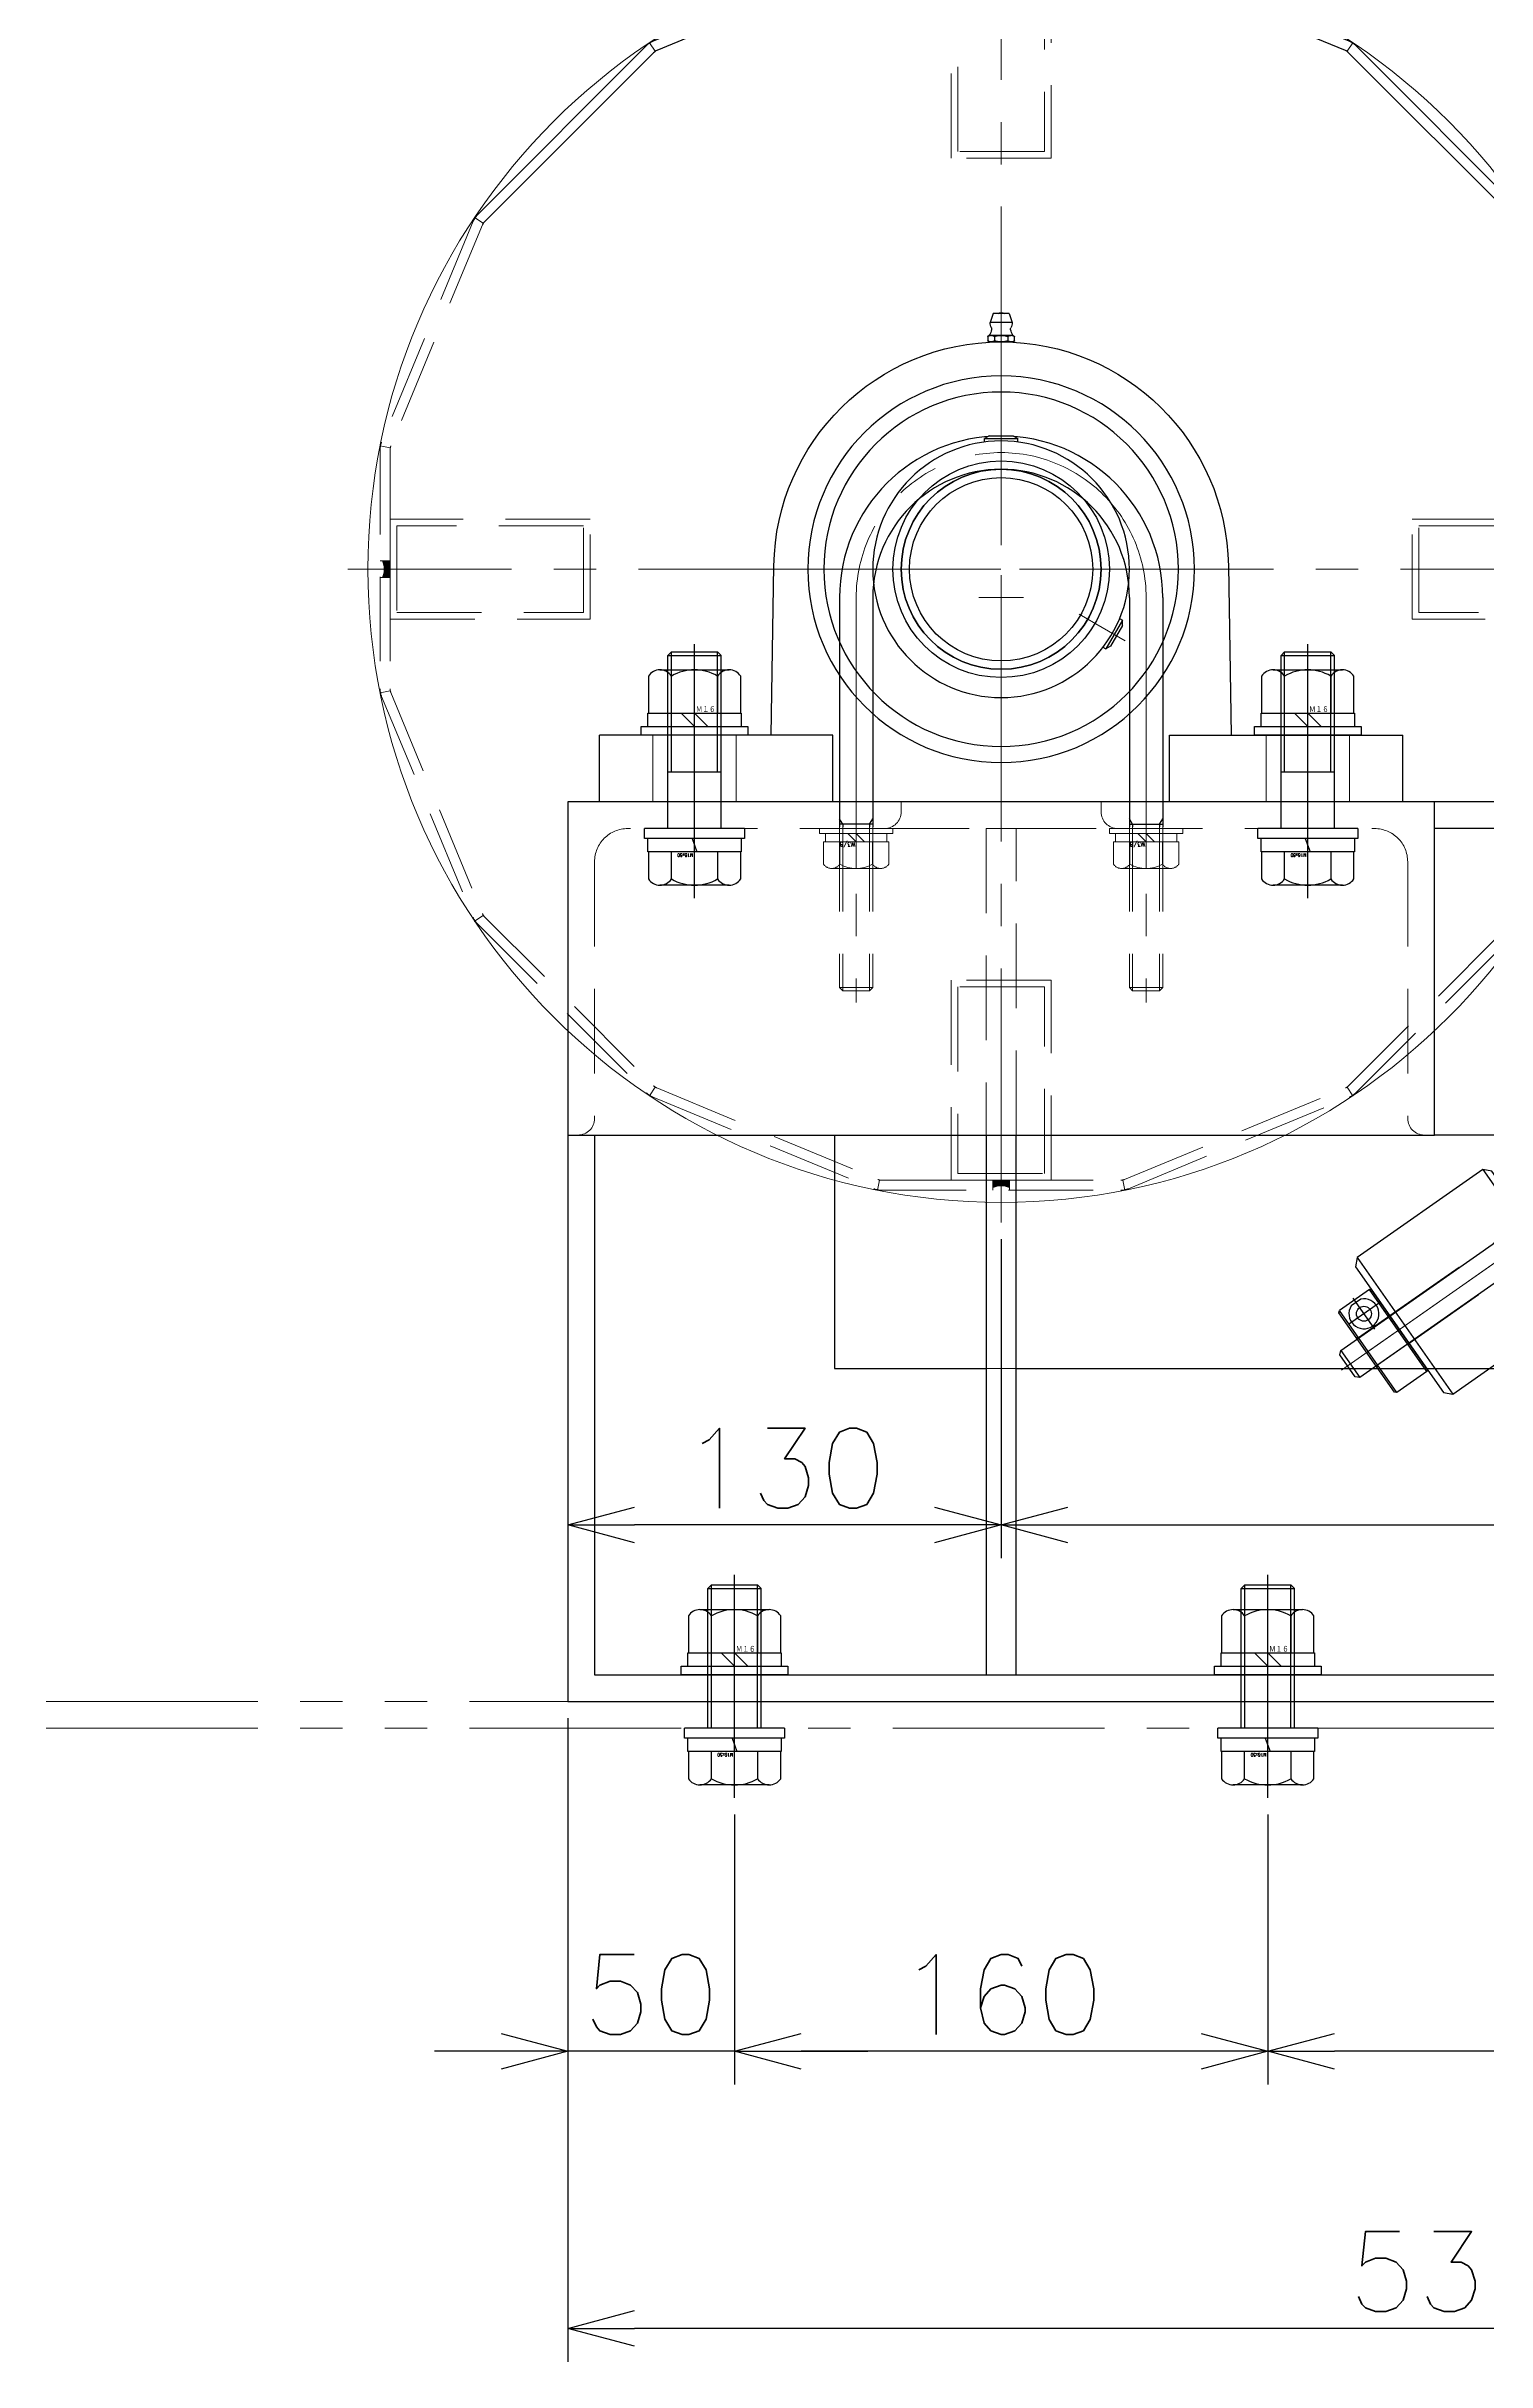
# Model space of a CAD drawing. Header units: millimetres. Extents: x -8731 to 85711, y -14522 to 31379.
# Drawn here: x -6357 to -5924, y 1045 to 1740 of the extents above; entities that cross this region are included whole.
import ezdxf

# ---------------------------------------------------------------- set-up
doc = ezdxf.new("R2010")
doc.units = ezdxf.units.MM
doc.header["$LTSCALE"] = 4
doc.header["$PDMODE"] = 99
doc.header["$PDSIZE"] = 1
for name, pattern in [('CENTER2', [28.575, 19.05, -3.175, 3.175, -3.175]), ('HIDDEN', [9.525, 6.35, -3.175]), ('PHANTOM2', [31.75, 15.875, -3.175, 3.175, -3.175, 3.175, -3.175])]:
    doc.linetypes.add(name, pattern=pattern)
for name, color, linetype, lineweight in [('04_HIDDEN', 2, 'HIDDEN', 13), ('05_CENTER', 4, 'CENTER2', 13), ('06_PHANTOM', 2, 'PHANTOM2', 13), ('08_DIM', 3, 'Continuous', 13)]:
    doc.layers.add(name, color=color, linetype=linetype, lineweight=lineweight)
doc.layers.add('10_DRAFT', color=8, linetype='Continuous', lineweight=0, plot=False)
doc.styles.add('KANJI0', font='txt.shx', dxfattribs={"width": 0.9, "height": 30, "bigfont": 'bigfont'})
doc.styles.add('KSS_TXT', font='txt.shx', dxfattribs={"bigfont": 'extfont2.shx'})
doc.dimstyles.new('KSS_DIM', dxfattribs={"dimscale": 3, "dimtxt": 3, "dimasz": 2.5, "dimexe": 1.25, "dimexo": 0.625, "dimtad": 1, "dimdsep": 46, "dimtxsty": 'KSS_TXT', "dimblk": 'OPEN30', "dimcen": 0, "dimazin": 2, "dimtfac": 0.75, "dimtmove": 0, "dimatfit": 3, "dimldrblk": 'OPEN30', "dimfxl": 1, "dimtolj": 1, "dimarcsym": 0})

# ---------------------------------------------------------------- blocks, each defined once
blk = doc.blocks.new('A$C5136444F_1_1_1')
at = {"color": 0, "linetype": 'CENTER2'}
blk.add_line((0, 20.91), (0, -56), dxfattribs=at)
at = {"color": 0}
for p, q in [((-13.85, 15.14), (-13.85, 7)), ((-10.39, 17), (10.39, 17)), ((-6.92, 7), (-6.92, 15.14)), ((6.92, 15.14), (6.92, 7)), ((13.85, 7), (13.85, 15.14)), ((-14, 3), (-14, 7)), ((-14, 7), (14, 7)), ((0.73, 3), (-0.73, 7)), ((14, 7), (14, 3)), ((-15, 0), (-15, 3)), ((-15, 3), (15, 3)), ((-15, 0), (15, 0)), ((-8, 0), (-8, -51.92)), ((8, 0), (8, -51.92)), ((15, 3), (15, 0)), ((8, -17), (-8, -17)), ((-6.92, -17), (-6.92, -53)), ((6.92, -17), (6.92, -53)), ((8, -51.92), (-8, -51.92)), ((-8, -51.92), (-6.92, -53)), ((6.92, -53), (-6.92, -53)), ((8, -51.92), (6.92, -53))]:
    blk.add_line(p, q, dxfattribs=at)
for centre, radius, start, end in [((-10.39, 12.84), 4.16, 33.626, 146.374), ((0, 3.15), 13.85, 60, 120), ((10.39, 12.84), 4.16, 33.626, 146.374)]:
    blk.add_arc(centre, radius, start, end, dxfattribs=at)
at = {"layer": '10_DRAFT', "style": 'KANJI0', "width": 0.82}
blk.add_text('M16x60', height=1, dxfattribs=at).set_placement((0.41, 7.48))
blk = doc.blocks.new('A$C478F6F38_1_1_1')
at = {"color": 0}
for points in [[(15, 0), (-15, 0), (-15, -60), (15, -60)], [(13, -2), (-13, -2), (-13, -58), (13, -58)]]:
    blk.add_lwpolyline(points, close=True, dxfattribs=at)
blk = doc.blocks.new('A$C34463D87_1_1_1')
h = blk.add_hatch(color=3)
h.dxf.hatch_style = 1
h.paths.add_polyline_path([(-2.5, 183.35), (-2.5, 185.56, 0.11176), (0, 185), (0, 183.35)])
h.paths.add_polyline_path([(0, 183.35), (0, 185, 0.111762), (2.5, 185.56), (2.5, 183.35)])
h = blk.add_hatch(color=3)
h.dxf.hatch_style = 1
h.paths.add_polyline_path([(-183.35, -2.5), (-185.56, -2.5, 0.11176), (-185, 0), (-183.35, 0)])
h.paths.add_polyline_path([(-183.35, 0), (-185, 0, 0.111762), (-185.56, 2.5), (-183.35, 2.5)])
h = blk.add_hatch(color=3)
h.dxf.hatch_style = 1
h.paths.add_polyline_path([(183.35, 2.5), (185.56, 2.5, 0.11176), (185, 0), (183.35, 0)])
h.paths.add_polyline_path([(183.35, 0), (185, 0, 0.111762), (185.56, -2.5), (183.35, -2.5)])
h = blk.add_hatch(color=3)
h.dxf.hatch_style = 1
h.paths.add_polyline_path([(2.5, -183.35), (2.5, -185.56, 0.11176), (0, -185), (0, -183.35)])
h.paths.add_polyline_path([(0, -183.35), (0, -185, 0.111762), (-2.5, -185.56), (-2.5, -183.35)])
at = {"color": 0}
for p, q in [((-38.17, 185.89), (-104.46, 158.44)), ((-37.02, 183.12), (-103.31, 155.66)), ((35.87, 186.35), (-35.87, 186.35)), ((35.87, 183.35), (-35.87, 183.35)), ((103.31, 155.66), (37.02, 183.12)), ((104.46, 158.44), (38.17, 185.89)), ((-106.4, 157.14), (-157.14, 106.4)), ((-104.28, 155.01), (-155.01, 104.28)), ((155.01, 104.28), (104.28, 155.01)), ((157.14, 106.4), (106.4, 157.14)), ((185.89, 38.17), (158.44, 104.46)), ((183.12, 37.02), (155.66, 103.31)), ((183.35, -35.87), (183.35, 35.87)), ((186.35, -35.87), (186.35, 35.87)), ((169.54, -69.8), (183.12, -37.02)), ((172.79, -69.8), (185.89, -38.17))]:
    blk.add_line(p, q, dxfattribs=at)
for radius in [32.5, 30, 27.5]:
    blk.add_circle((0, 0), radius, dxfattribs=at)
for centre, radius, start, end in [((-35.87, 180.35), 6, 90, 112.5), ((-35.87, 180.35), 3, 90, 112.5), ((35.87, 180.35), 6, 67.5, 90), ((35.87, 180.35), 3, 67.5, 90), ((-102.16, 152.89), 6, 112.5, 135), ((-102.16, 152.89), 3, 112.5, 135), ((102.16, 152.89), 3, 45, 67.5), ((102.16, 152.89), 6, 45, 67.5), ((-152.89, 102.16), 6, 135, 157.5), ((-152.89, 102.16), 3, 135, 157.5), ((152.89, 102.16), 3, 22.5, 45), ((152.89, 102.16), 6, 22.5, 45), ((180.35, 35.87), 3, 0, 22.5), ((180.35, 35.87), 6, 0, 22.5), ((180.35, -35.87), 3, 337.5, 0), ((180.35, -35.87), 6, 337.5, 0)]:
    blk.add_arc(centre, radius, start, end, dxfattribs=at)
at = {"color": 3}
for centre, start, end in [((0, 190.8), 244.49207, 295.50793), ((-190.8, 0), 334.49207, 25.50793), ((190.8, 0), 154.49207, 205.50793), ((0, -190.8), 64.49207, 115.50793)]:
    blk.add_arc(centre, 5.81, start, end, dxfattribs=at)
at = {"layer": '04_HIDDEN'}
for p, q in [((-2.5, 186.35), (-2.5, 183.35)), ((2.5, 186.35), (2.5, 183.35)), ((-158.44, 104.46), (-185.89, 38.17)), ((-155.66, 103.31), (-183.12, 37.02)), ((-186.35, 35.87), (-186.35, -35.87)), ((-183.35, 35.87), (-183.35, -35.87)), ((-186.35, 2.5), (-183.35, 2.5)), ((186.35, 2.5), (183.35, 2.5)), ((-186.35, -2.5), (-183.35, -2.5)), ((186.35, -2.5), (183.35, -2.5)), ((-185.89, -38.17), (-158.44, -104.46)), ((-183.12, -37.02), (-155.66, -103.31)), ((155.66, -103.31), (169.54, -69.8)), ((158.44, -104.46), (172.79, -69.8)), ((-157.14, -106.4), (-106.4, -157.14)), ((-155.01, -104.28), (-104.28, -155.01)), ((104.28, -155.01), (155.01, -104.28)), ((106.4, -157.14), (157.14, -106.4)), ((-104.46, -158.44), (-38.17, -185.89)), ((-103.31, -155.66), (-37.02, -183.12)), ((37.02, -183.12), (103.31, -155.66)), ((38.17, -185.89), (104.46, -158.44)), ((-35.87, -183.35), (35.87, -183.35)), ((-35.87, -186.35), (35.87, -186.35)), ((-2.5, -186.35), (-2.5, -183.35)), ((2.5, -186.35), (2.5, -183.35))]:
    blk.add_line(p, q, dxfattribs=at)
for centre, radius, start, end in [((-180.35, 35.87), 6, 157.5, 180), ((-180.35, 35.87), 3, 157.5, 180), ((-180.35, -35.87), 6, 180, 202.5), ((-180.35, -35.87), 3, 180, 202.5), ((-152.89, -102.16), 3, 202.5, 225), ((152.89, -102.16), 3, 315, 337.5), ((-152.89, -102.16), 6, 202.5, 225), ((152.89, -102.16), 6, 315, 337.5), ((-102.16, -152.89), 6, 225, 247.5), ((-102.16, -152.89), 3, 225, 247.5), ((102.16, -152.89), 3, 292.5, 315), ((102.16, -152.89), 6, 292.5, 315), ((-35.87, -180.35), 6, 247.5, 270), ((-35.87, -180.35), 3, 247.5, 270), ((35.87, -180.35), 3, 270, 292.5), ((35.87, -180.35), 6, 270, 292.5)]:
    blk.add_arc(centre, radius, start, end, dxfattribs=at)
at = {"layer": '05_CENTER'}
for p, q in [((0, -195.99), (0, 195.99)), ((195.99, 0), (-195.99, 0))]:
    blk.add_line(p, q, dxfattribs=at)
at = {"layer": '10_DRAFT'}
for p, q in [((-37.07, 186.35), (-38.17, 185.89)), ((-37.07, 186.35), (-36.47, 183.35)), ((-35.87, 186.35), (-37.07, 186.35)), ((-37.02, 183.12), (-36.47, 183.35)), ((-36.47, 183.35), (-35.87, 183.35)), ((37.07, 186.35), (35.87, 186.35)), ((35.87, 183.35), (36.47, 183.35)), ((37.07, 186.35), (36.47, 183.35)), ((36.47, 183.35), (37.02, 183.12)), ((38.17, 185.89), (37.07, 186.35)), ((-105.56, 157.98), (-106.4, 157.14)), ((-104.46, 158.44), (-105.56, 157.98)), ((-105.56, 157.98), (-103.86, 155.44)), ((-104.28, 155.01), (-103.86, 155.44)), ((-103.86, 155.44), (-103.31, 155.66)), ((103.31, 155.66), (103.86, 155.44)), ((105.56, 157.98), (103.86, 155.44)), ((103.86, 155.44), (104.28, 155.01)), ((105.56, 157.98), (104.46, 158.44)), ((106.4, 157.14), (105.56, 157.98)), ((-157.98, 105.56), (-158.44, 104.46)), ((-157.14, 106.4), (-157.98, 105.56)), ((-157.98, 105.56), (-155.44, 103.86)), ((-155.44, 103.86), (-155.01, 104.28)), ((155.01, 104.28), (155.44, 103.86)), ((157.98, 105.56), (155.44, 103.86)), ((157.98, 105.56), (157.14, 106.4)), ((158.44, 104.46), (157.98, 105.56)), ((-155.66, 103.31), (-155.44, 103.86)), ((155.44, 103.86), (155.66, 103.31)), ((-185.89, 38.17), (-186.35, 37.07)), ((-186.35, 37.07), (-183.35, 36.47)), ((-186.35, 37.07), (-186.35, 35.87)), ((-183.35, 36.47), (-183.12, 37.02)), ((-183.35, 35.87), (-183.35, 36.47)), ((183.12, 37.02), (183.35, 36.47)), ((186.35, 37.07), (183.35, 36.47)), ((183.35, 36.47), (183.35, 35.87)), ((186.35, 37.07), (185.89, 38.17)), ((186.35, 35.87), (186.35, 37.07)), ((-186.35, -35.87), (-186.35, -37.07)), ((-186.35, -37.07), (-183.35, -36.47)), ((-186.35, -37.07), (-185.89, -38.17)), ((-183.35, -36.47), (-183.35, -35.87)), ((-183.12, -37.02), (-183.35, -36.47)), ((183.35, -36.47), (183.12, -37.02)), ((183.35, -35.87), (183.35, -36.47)), ((186.35, -37.07), (183.35, -36.47)), ((185.89, -38.17), (186.35, -37.07)), ((186.35, -37.07), (186.35, -35.87)), ((-157.98, -105.56), (-155.44, -103.86)), ((-155.44, -103.86), (-155.66, -103.31)), ((-155.01, -104.28), (-155.44, -103.86)), ((155.44, -103.86), (155.01, -104.28)), ((155.66, -103.31), (155.44, -103.86)), ((157.98, -105.56), (155.44, -103.86)), ((-158.44, -104.46), (-157.98, -105.56)), ((-157.98, -105.56), (-157.14, -106.4)), ((157.14, -106.4), (157.98, -105.56)), ((157.98, -105.56), (158.44, -104.46)), ((-106.4, -157.14), (-105.56, -157.98)), ((-105.56, -157.98), (-103.86, -155.44)), ((-105.56, -157.98), (-104.46, -158.44)), ((-103.86, -155.44), (-104.28, -155.01)), ((-103.31, -155.66), (-103.86, -155.44)), ((103.86, -155.44), (103.31, -155.66)), ((104.28, -155.01), (103.86, -155.44)), ((105.56, -157.98), (103.86, -155.44)), ((104.46, -158.44), (105.56, -157.98)), ((105.56, -157.98), (106.4, -157.14)), ((-38.17, -185.89), (-37.07, -186.35)), ((-37.07, -186.35), (-36.47, -183.35)), ((-37.07, -186.35), (-35.87, -186.35)), ((-36.47, -183.35), (-37.02, -183.12)), ((-35.87, -183.35), (-36.47, -183.35)), ((36.47, -183.35), (35.87, -183.35)), ((35.87, -186.35), (37.07, -186.35)), ((37.02, -183.12), (36.47, -183.35)), ((37.07, -186.35), (36.47, -183.35)), ((37.07, -186.35), (38.17, -185.89))]:
    blk.add_line(p, q, dxfattribs=at)
blk.add_circle((0, 0), 190, dxfattribs=at)
at = {"layer": '04_HIDDEN', "xscale": -1}
blk.add_blockref('A$C478F6F38_1_1_1', (0, 183.35), dxfattribs=at)
at = {"layer": '04_HIDDEN'}
for p, rotation in [((-183.35, 0), 90), ((0, -183.35), 180)]:
    blk.add_blockref('A$C478F6F38_1_1_1', p, dxfattribs=dict(at, rotation=rotation))
at = {"layer": '04_HIDDEN', "xscale": -1, "rotation": 270}
blk.add_blockref('A$C478F6F38_1_1_1', (183.35, 0), dxfattribs=at)
blk = doc.blocks.new('_Open30')
at = {"color": 0, "linetype": 'ByBlock', "lineweight": -2}
for p, q in [((-1, 0.268), (0, 0)), ((0, 0), (-1, -0.268)), ((0, 0), (-1, 0))]:
    blk.add_line(p, q, dxfattribs=at)
blk = doc.blocks.new('*D1603')
at = {"layer": '08_DIM', "color": 0, "lineweight": -2, "transparency": 16777216}
for p, q in [((-6150.01, 1209.29), (-6150.01, 1128.27)), ((-5990.01, 1209.29), (-5990.01, 1128.27)), ((-6010.01, 1138.27), (-6130.01, 1138.27))]:
    blk.add_line(p, q, dxfattribs=at)
at = {"layer": 'Defpoints', "color": 0, "transparency": 16777216}
for p in [(-6150.01, 1214.29), (-5990.01, 1214.29), (-6150.01, 1138.27)]:
    blk.add_point(p, dxfattribs=at)
at = {"layer": '08_DIM', "color": 0, "lineweight": -2, "transparency": 16777216, "xscale": 20, "yscale": 20, "zscale": 20, "rotation": 180}
blk.add_blockref('_Open30', (-6150.01, 1138.27), dxfattribs=at)
at = {"layer": '08_DIM', "color": 0, "lineweight": -2, "transparency": 16777216, "xscale": 20, "yscale": 20, "zscale": 20}
blk.add_blockref('_Open30', (-5990.01, 1138.27), dxfattribs=at)
at = {"layer": '08_DIM', "color": 0, "transparency": 16777216, "insert": (-6070.01, 1155.27), "char_height": 24, "attachment_point": 5, "style": 'KSS_TXT'}
blk.add_mtext('\\A1;160', dxfattribs=at)
blk = doc.blocks.new('*D1604')
at = {"layer": '08_DIM', "color": 0, "lineweight": -2, "transparency": 16777216}
for p, q in [((-6200.01, 1238.2), (-6200.01, 1128.27)), ((-6150.01, 1209.29), (-6150.01, 1128.27)), ((-6220.01, 1138.27), (-6240.01, 1138.27)), ((-6150.01, 1138.27), (-6200.01, 1138.27)), ((-6130.01, 1138.27), (-6110.01, 1138.27))]:
    blk.add_line(p, q, dxfattribs=at)
at = {"layer": 'Defpoints', "color": 0, "transparency": 16777216}
for p in [(-6200.01, 1243.2), (-6150.01, 1214.29), (-6200.01, 1138.27)]:
    blk.add_point(p, dxfattribs=at)
at = {"layer": '08_DIM', "color": 0, "lineweight": -2, "transparency": 16777216, "xscale": 20, "yscale": 20, "zscale": 20}
blk.add_blockref('_Open30', (-6200.01, 1138.27), dxfattribs=at)
at = {"layer": '08_DIM', "color": 0, "lineweight": -2, "transparency": 16777216, "xscale": 20, "yscale": 20, "zscale": 20, "rotation": 180}
blk.add_blockref('_Open30', (-6150.01, 1138.27), dxfattribs=at)
at = {"layer": '08_DIM', "color": 0, "transparency": 16777216, "insert": (-6175.01, 1155.29), "char_height": 24, "attachment_point": 5, "style": 'KSS_TXT'}
blk.add_mtext('\\A1;50', dxfattribs=at)
blk = doc.blocks.new('*D1710')
at = {"layer": '08_DIM', "color": 0, "lineweight": -2, "transparency": 16777216}
for p, q in [((-6200.01, 1238.2), (-6200.01, 1045.11)), ((-5670.01, 1238.2), (-5670.01, 1045.11)), ((-5690.01, 1055.11), (-6180.01, 1055.11))]:
    blk.add_line(p, q, dxfattribs=at)
at = {"layer": 'Defpoints', "color": 0, "transparency": 16777216}
for p in [(-6200.01, 1243.2), (-5670.01, 1243.2), (-6200.01, 1055.11)]:
    blk.add_point(p, dxfattribs=at)
at = {"layer": '08_DIM', "color": 0, "lineweight": -2, "transparency": 16777216, "xscale": 20, "yscale": 20, "zscale": 20, "rotation": 180}
blk.add_blockref('_Open30', (-6200.01, 1055.11), dxfattribs=at)
at = {"layer": '08_DIM', "color": 0, "lineweight": -2, "transparency": 16777216, "xscale": 20, "yscale": 20, "zscale": 20}
blk.add_blockref('_Open30', (-5670.01, 1055.11), dxfattribs=at)
at = {"layer": '08_DIM', "color": 0, "transparency": 16777216, "insert": (-5935.01, 1072.13), "char_height": 24, "attachment_point": 5, "style": 'KSS_TXT'}
blk.add_mtext('\\A1;530', dxfattribs=at)
blk = doc.blocks.new('A$C46B767A8_1_1_1')
at = {"color": 0, "linetype": 'CENTER2'}
blk.add_line((0, 20.91), (0, -46), dxfattribs=at)
at = {"color": 0}
for p, q in [((-13.85, 15.14), (-13.85, 7)), ((-10.39, 17), (10.39, 17)), ((-6.92, 7), (-6.92, 15.14)), ((6.93, 15.14), (6.93, 7)), ((13.85, 7), (13.85, 15.14)), ((-14, 3), (-14, 7)), ((-14, 7), (14, 7)), ((0.73, 3), (-0.73, 7)), ((14, 7), (14, 3)), ((-15, 0), (-15, 3)), ((-15, 3), (15, 3)), ((-15, 0), (15, 0)), ((-8, 0), (-8, -41.92)), ((-6.92, 0), (-6.92, -43)), ((6.92, 0), (6.92, -43)), ((8, 0), (8, -41.92)), ((15, 3), (15, 0)), ((8, -41.92), (-8, -41.92)), ((-8, -41.92), (-6.92, -43)), ((6.92, -43), (-6.92, -43)), ((8, -41.92), (6.92, -43))]:
    blk.add_line(p, q, dxfattribs=at)
for centre, radius, start, end in [((-10.39, 12.84), 4.16, 33.626, 146.374), ((0, 3.15), 13.85, 60, 120), ((10.39, 12.84), 4.16, 33.626, 146.374)]:
    blk.add_arc(centre, radius, start, end, dxfattribs=at)
at = {"layer": '10_DRAFT', "style": 'KANJI0', "width": 0.82}
blk.add_text('M16x50', height=1, dxfattribs=at).set_placement((0.41, 7.48))
blk = doc.blocks.new('M16Nza_1_1_1')
at = {"color": 0}
for p, q in [((-13.85, 17.74), (-13.85, 6.6)), ((-10.39, 19.6), (10.39, 19.6)), ((-6.92, 6.6), (-6.92, 17.74)), ((6.93, 17.74), (6.93, 6.6)), ((13.85, 6.6), (13.85, 17.74)), ((-14, 2.6), (-14, 6.6)), ((-14, 6.6), (14, 6.6)), ((-4, 6.6), (0, 2.6)), ((0, 6.6), (4, 2.6)), ((14, 6.6), (14, 2.6))]:
    blk.add_line(p, q, dxfattribs=at)
at = {"color": 0, "linetype": 'CENTER2'}
blk.add_line((0, 0), (0, 19.6), dxfattribs=at)
at = {"color": 0}
blk.add_lwpolyline([(-16, 2.6), (16, 2.6), (16, 0), (-16, 0)], close=True, dxfattribs=at)
for centre, radius, start, end in [((-10.39, 15.44), 4.16, 33.626, 146.374), ((0, 5.75), 13.85, 60, 120), ((10.39, 15.44), 4.16, 33.626, 146.374)]:
    blk.add_arc(centre, radius, start, end, dxfattribs=at)
at = {"layer": '10_DRAFT', "style": 'KANJI0', "width": 0.82}
blk.add_text('Ｍ１６', height=1.714, dxfattribs=at).set_placement((0.41, 6.78))
blk = doc.blocks.new('*D1859')
at = {"layer": '08_DIM', "color": 0, "lineweight": -2, "transparency": 16777216}
for p, q in [((-6070.01, 1382.01), (-6070.01, 1286.21)), ((-5670.01, 1305.71), (-5670.01, 1286.21)), ((-6050.01, 1296.21), (-5690.01, 1296.21))]:
    blk.add_line(p, q, dxfattribs=at)
at = {"layer": 'Defpoints', "color": 0, "transparency": 16777216}
for p in [(-6070.01, 1387.01), (-5670.01, 1310.71), (-5670.01, 1296.21)]:
    blk.add_point(p, dxfattribs=at)
at = {"layer": '08_DIM', "color": 0, "lineweight": -2, "transparency": 16777216, "xscale": 20, "yscale": 20, "zscale": 20, "rotation": 180}
blk.add_blockref('_Open30', (-6070.01, 1296.21), dxfattribs=at)
at = {"layer": '08_DIM', "color": 0, "lineweight": -2, "transparency": 16777216, "xscale": 20, "yscale": 20, "zscale": 20}
blk.add_blockref('_Open30', (-5670.01, 1296.21), dxfattribs=at)
at = {"layer": '08_DIM', "color": 0, "transparency": 16777216, "insert": (-5870.01, 1313.21), "char_height": 24, "attachment_point": 5, "style": 'KSS_TXT'}
blk.add_mtext('\\A1;400', dxfattribs=at)
blk = doc.blocks.new('*D1860')
at = {"layer": '08_DIM', "color": 0, "lineweight": -2, "transparency": 16777216}
for p, q in [((-6070.01, 1382.01), (-6070.01, 1286.21)), ((-6200.01, 1303.74), (-6200.01, 1286.21)), ((-6090.01, 1296.21), (-6180.01, 1296.21))]:
    blk.add_line(p, q, dxfattribs=at)
at = {"layer": 'Defpoints', "color": 0, "transparency": 16777216}
for p in [(-6070.01, 1387.01), (-6200.01, 1308.74), (-6200.01, 1296.21)]:
    blk.add_point(p, dxfattribs=at)
at = {"layer": '08_DIM', "color": 0, "lineweight": -2, "transparency": 16777216, "xscale": 20, "yscale": 20, "zscale": 20, "rotation": 180}
blk.add_blockref('_Open30', (-6200.01, 1296.21), dxfattribs=at)
at = {"layer": '08_DIM', "color": 0, "lineweight": -2, "transparency": 16777216, "xscale": 20, "yscale": 20, "zscale": 20}
blk.add_blockref('_Open30', (-6070.01, 1296.21), dxfattribs=at)
at = {"layer": '08_DIM', "color": 0, "transparency": 16777216, "insert": (-6135.01, 1313.21), "char_height": 24, "attachment_point": 5, "style": 'KSS_TXT'}
blk.add_mtext('\\A1;130', dxfattribs=at)
blk = doc.blocks.new('A$C448B04A9_1_1_1')
at = {"color": 0}
for p, q in [((3, 100), (0, 100)), ((0, 0), (0, 100)), ((8, 18), (8, 95)), ((95, 8), (18, 8)), ((0, 0), (100, 0)), ((100, 3), (100, 0))]:
    blk.add_line(p, q, dxfattribs=at)
for centre, radius, start, end in [((3, 95), 5, 0, 90), ((18, 18), 10, 180, 270), ((95, 3), 5, 0, 90)]:
    blk.add_arc(centre, radius, start, end, dxfattribs=at)
blk = doc.blocks.new('A$C28822FB5_1_1_1')
at = {"color": 0}
for p, q in [((-82, 412), (180, 412)), ((-82, 158), (-82, 412)), ((30, 360), (30, 325)), ((70, 360), (70, 325)), ((10, 250), (10, 320)), ((10, 320), (25, 320)), ((30, 325), (25, 320)), ((75, 320), (70, 325)), ((75, 320), (180, 320)), ((360, 320), (360, 250)), ((432, 320), (432, 158)), ((305.5, 250), (10, 250)), ((360, 250), (314.5, 250)), ((432, 158), (-82, 158))]:
    blk.add_line(p, q, dxfattribs=at)
blk.add_lwpolyline([(-90, 420), (440, 420), (440, 150), (-90, 150)], close=True, dxfattribs=at)
blk.add_lwpolyline([(180, 420), (440, 420), (440, 320), (180, 320)], close=True)
blk.add_lwpolyline([(314.5, 320), (314.5, 158), (305.5, 158), (305.5, 320)])
for centre in [(-8.5, 360), (108.5, 360)]:
    blk.add_circle(centre, 8, dxfattribs=at)
blk.add_arc((50, 360), 20, 0, 180, dxfattribs=at)
at = {"layer": '04_HIDDEN'}
for p, q in [((345, 412), (275, 412)), ((305.5, 250), (314.5, 250))]:
    blk.add_line(p, q, dxfattribs=at)
for points in [[(305.5, 412), (314.5, 412), (314.5, 320)], [(305.5, 320), (305.5, 412)]]:
    blk.add_lwpolyline(points, dxfattribs=at)
at = {"layer": '05_CENTER'}
for p, q in [((218, 429.09), (218, 402.84)), ((266.5, 429.09), (266.5, 402.84)), ((353.5, 429.09), (353.5, 402.84)), ((402, 429.09), (402, 402.84)), ((50, 312.46), (50, 387.51)), ((-71.04, 370), (-100.65, 370)), ((-8.5, 348.12), (-8.5, 371.88)), ((108.5, 348.12), (108.5, 371.88)), ((-20.38, 360), (3.38, 360)), ((77.51, 360), (22.49, 360)), ((120.38, 360), (96.62, 360)), ((-40, 139.04), (-40, 168.65)), ((230, 139.04), (230, 168.65)), ((390, 139.04), (390, 168.65))]:
    blk.add_line(p, q, dxfattribs=at)
at = {"layer": '04_HIDDEN', "xscale": -1, "rotation": 180}
blk.add_blockref('A$C448B04A9_1_1_1', (180, 420), dxfattribs=at)
at = {"layer": '04_HIDDEN', "rotation": 180}
blk.add_blockref('A$C448B04A9_1_1_1', (440, 420), dxfattribs=at)
blk = doc.blocks.new('MUCP212a_1_1_1')
at = {"color": 0}
for p, q in [((-2.4, 146.5), (-3.3, 143.8)), ((-2.4, 146.5), (2.4, 146.5)), ((2.4, 146.5), (3.3, 143.8)), ((-3.5, 140), (-4.04, 139.69)), ((-4.04, 138.31), (-4.04, 139.69)), ((-3.03, 140), (-3.5, 140)), ((-3.3, 143.8), (3.3, 143.8)), ((0, 140), (-3.03, 140)), ((-2.02, 139.69), (-2.02, 138.31)), ((3.03, 140), (0, 140)), ((2.02, 139.69), (2.02, 138.31)), ((3.5, 140), (3.03, 140)), ((3.5, 140), (4.04, 139.69)), ((4.04, 139.69), (4.04, 138.31)), ((-3.5, 138), (-4.04, 138.31)), ((-3.5, 138), (-3.03, 138)), ((-3.18, 138), (-3.18, 137.93)), ((-3.03, 138), (0, 138)), ((0, 138), (3.03, 138)), ((3.03, 138), (3.5, 138)), ((3.17, 138), (3.17, 137.93)), ((3.5, 138), (4.04, 138.31)), ((-3.61, 109.8), (-5, 109)), ((5, 109), (-5, 109)), ((-5, 107.97), (-5, 109)), ((3.61, 109.8), (-3.61, 109.8)), ((3.61, 109.8), (5, 109)), ((5, 107.97), (5, 109)), ((-68.19, 70.86), (-68.98, 20)), ((68.98, 20), (68.19, 70.86)), ((-35.56, 55.04), (-36.45, 54.53)), ((-36.45, 54.53), (-31.45, 45.87)), ((-36.45, 52.93), (-36.45, 54.53)), ((-36.45, 52.93), (-32.83, 46.67)), ((-32.83, 46.67), (-31.45, 45.87)), ((-30.56, 46.38), (-31.45, 45.87)), ((-120.5, 0), (-120.5, 20)), ((-50.5, 20), (-120.5, 20)), ((-50.5, 0), (-50.5, 20)), ((50.5, 20), (120.5, 20)), ((50.5, 0), (50.5, 20)), ((120.5, 0), (120.5, 20)), ((-120.5, 0), (120.5, 0))]:
    blk.add_line(p, q, dxfattribs=at)
for radius in [58, 53.19, 38.5, 30]:
    blk.add_circle((0, 69.8), radius, dxfattribs=at)
for centre, radius, start, end in [((0, 145.21), 1.59, 54.19606, 125.80394), ((-8.74, 142.93), 6, 330.76098, 348.65336), ((0, 143.8), 3.3, 180, 207.48703), ((-3.64, 141.91), 0.8, 348.65336, 27.48703), ((3.64, 141.91), 0.8, 152.51297, 191.34664), ((8.74, 142.93), 6, 191.34664, 209.23902), ((0, 143.8), 3.3, 332.51297, 0), ((0, 69.8), 68.2, 0.89288, 179.10712)]:
    blk.add_arc(centre, radius, start, end, dxfattribs=at)
for points, weights in [([(-3.03, 140), (-3.5, 140), (-4.04, 139.69)], [1, 1.07194812406, 1.06657306684]), ([(-2.02, 139.69), (-2.56, 140), (-3.03, 140)], [1.06657306684, 1.07194812406, 1]), ([(0, 140), (-0.94, 140), (-2.02, 139.69)], [1, 1.07194812406, 1.06657306684]), ([(2.02, 139.69), (0.94, 140), (0, 140)], [1.06657306684, 1.07194812406, 1]), ([(3.03, 140), (2.56, 140), (2.02, 139.69)], [1, 1.07194812406, 1.06657306684]), ([(4.04, 139.69), (3.5, 140), (3.03, 140)], [1.06657306684, 1.07194812406, 1]), ([(-4.04, 138.31), (-3.5, 138), (-3.03, 138)], [1.06657306684, 1.07194812406, 1]), ([(-3.03, 138), (-2.56, 138), (-2.02, 138.31)], [1, 1.07194812406, 1.06657306684]), ([(-2.02, 138.31), (-0.94, 138), (0, 138)], [1.06657306684, 1.07194812406, 1]), ([(0, 138), (0.94, 138), (2.02, 138.31)], [1, 1.07194812406, 1.06657306684]), ([(2.02, 138.31), (2.56, 138), (3.03, 138)], [1.06657306684, 1.07194812406, 1]), ([(3.03, 138), (3.5, 138), (4.04, 138.31)], [1, 1.07194812406, 1.06657306684])]:
    blk.add_rational_spline(points, weights, degree=2, dxfattribs=at)
at = {"layer": '04_HIDDEN', "color": 0}
for p, q in [((-104.5, 0), (-104.5, 20)), ((-79.5, 0), (-79.5, 20)), ((79.5, 0), (79.5, 20)), ((104.5, 0), (104.5, 20))]:
    blk.add_line(p, q, dxfattribs=at)
at = {"layer": '05_CENTER', "color": 0}
for p, q in [((0, 154.6), (0, 0)), ((76.31, 69.8), (-76.31, 69.8)), ((-37.24, 48.3), (-23.38, 56.3)), ((-92, 27.06), (-92, -7.44)), ((92, 27.06), (92, -7.44))]:
    blk.add_line(p, q, dxfattribs=at)
blk = doc.blocks.new('*D2227')
at = {"layer": '08_DIM', "color": 0, "lineweight": -2, "transparency": 16777216}
for p, q in [((-5990.01, 1209.29), (-5990.01, 1128.27)), ((-5720.01, 1209.29), (-5720.01, 1128.27)), ((-5740.01, 1138.27), (-5970.01, 1138.27))]:
    blk.add_line(p, q, dxfattribs=at)
at = {"layer": 'Defpoints', "color": 0, "transparency": 16777216}
for p in [(-5990.01, 1214.29), (-5720.01, 1214.29), (-5990.01, 1138.27)]:
    blk.add_point(p, dxfattribs=at)
at = {"layer": '08_DIM', "color": 0, "lineweight": -2, "transparency": 16777216, "xscale": 20, "yscale": 20, "zscale": 20, "rotation": 180}
blk.add_blockref('_Open30', (-5990.01, 1138.27), dxfattribs=at)
at = {"layer": '08_DIM', "color": 0, "lineweight": -2, "transparency": 16777216, "xscale": 20, "yscale": 20, "zscale": 20}
blk.add_blockref('_Open30', (-5720.01, 1138.27), dxfattribs=at)
at = {"layer": '08_DIM', "color": 0, "transparency": 16777216, "insert": (-5855.01, 1155.27), "char_height": 24, "attachment_point": 5, "style": 'KSS_TXT'}
blk.add_mtext('\\A1;270', dxfattribs=at)
blk = doc.blocks.new('A$C44007C93_1_1_1')
at = {"color": 0}
for p, q in [((-48.5, 0), (-48.5, -68.8)), ((-38.5, 0), (-38.5, -68.8)), ((38.5, 0), (38.5, -68.8)), ((48.5, 0), (48.5, -68.8)), ((-47.55, -68), (-48.5, -66.36)), ((-38.5, -68), (-48.5, -68)), ((-47.55, -68), (-47.55, -68.8)), ((-39.45, -68), (-38.5, -66.36)), ((-39.45, -68), (-39.45, -68.8)), ((39.45, -68), (38.5, -66.36)), ((38.5, -68), (48.5, -68)), ((39.45, -68), (39.45, -68.8)), ((47.55, -68), (48.5, -66.36)), ((47.55, -68), (47.55, -68.8))]:
    blk.add_line(p, q, dxfattribs=at)
for radius in [48.5, 38.5]:
    blk.add_arc((0, 0), radius, 0, 180, dxfattribs=at)
at = {"layer": '04_HIDDEN'}
for p, q in [((-48.5, -68.8), (-48.5, -117.05)), ((-47.55, -68.8), (-47.55, -118)), ((-39.45, -68.8), (-39.45, -118)), ((-38.5, -68.8), (-38.5, -117.05)), ((38.5, -68.8), (38.5, -117.05)), ((39.45, -68.8), (39.45, -118)), ((47.55, -68.8), (47.55, -118)), ((48.5, -68.8), (48.5, -117.05)), ((-38.5, -117.05), (-48.5, -117.05)), ((-48.5, -117.05), (-47.55, -118)), ((-39.45, -118), (-47.55, -118)), ((-38.5, -117.05), (-39.45, -118)), ((38.5, -117.05), (48.5, -117.05)), ((38.5, -117.05), (39.45, -118)), ((39.45, -118), (47.55, -118)), ((48.5, -117.05), (47.55, -118))]:
    blk.add_line(p, q, dxfattribs=at)
at = {"layer": '05_CENTER', "color": 0}
for p, q in [((-43.5, 0), (-43.5, -121.55)), ((43.5, 0), (43.5, -121.55))]:
    blk.add_line(p, q, dxfattribs=at)
blk.add_arc((0, 0), 43.5, 0, 180, dxfattribs=at)
at = {"layer": '10_DRAFT'}
for p, q in [((6.72, 0), (-6.72, 0)), ((0, -6.72), (0, 6.72))]:
    blk.add_line(p, q, dxfattribs=at)
blk = doc.blocks.new('A$C006C0163_1')
at = {"color": 0, "linetype": 'CENTER2'}
blk.add_line((0, -12), (0, 0), dxfattribs=at)
at = {"color": 0}
for p, q in [((9.8, -4), (-9.8, -4)), ((-9.8, -10.69), (-9.8, -4)), ((-9.2, -4), (-9.2, -1.5)), ((-4.9, -10.69), (-4.9, -4)), ((0, -4), (-2.5, -1.5)), ((0, -1.5), (2.5, -4)), ((4.9, -4), (4.9, -10.69)), ((9.2, -1.5), (9.2, -4)), ((9.8, -4), (9.8, -10.69)), ((7.35, -12), (-7.35, -12))]:
    blk.add_line(p, q, dxfattribs=at)
blk.add_lwpolyline([(11, -1.5), (-11, -1.5), (-11, 0), (11, 0)], close=True, dxfattribs=at)
for centre, radius, start, end in [((-7.35, -9.06), 2.94, 213.626, 326.374), ((0, -2.2), 9.8, 240, 300), ((7.35, -9.06), 2.94, 213.626, 326.374)]:
    blk.add_arc(centre, radius, start, end, dxfattribs=at)
at = {"layer": '10_DRAFT', "style": 'KSS_TXT'}
blk.add_text('W3/8', height=1.25, rotation=180, dxfattribs=at).set_placement((-0.26, -4.12))
blk = doc.blocks.new('A$C33E31B12_1_1')
at = {"color": 4}
blk.add_blockref('A$C44007C93_1_1_1', (-38, 91.6), dxfattribs=at)
at = {"layer": '04_HIDDEN'}
for p in [(-81.5, 22.3), (5.5, 22.3)]:
    blk.add_blockref('A$C006C0163_1', p, dxfattribs=at)
blk = doc.blocks.new('M10Nu_1_1_1')
at = {"color": 0}
for p, q in [((-7.35, 8), (7.35, 8)), ((-9.8, 0), (-9.8, 6.69)), ((-9.8, 0), (9.8, 0)), ((-4.9, 0), (-4.9, 6.69)), ((4.9, 6.69), (4.9, 0)), ((9.8, 6.69), (9.8, 0))]:
    blk.add_line(p, q, dxfattribs=at)
at = {"color": 0, "linetype": 'CENTER2'}
blk.add_line((0, 8), (0, 0), dxfattribs=at)
at = {"color": 0}
for centre, radius, start, end in [((-7.35, 5.06), 2.94, 33.626, 146.374), ((0, -1.8), 9.8, 60, 120), ((7.35, 5.06), 2.94, 33.626, 146.374)]:
    blk.add_arc(centre, radius, start, end, dxfattribs=at)
at = {"layer": '10_DRAFT', "style": 'KANJI0', "width": 0.82}
blk.add_text('Ｍ１０', height=1.25, dxfattribs=at).set_placement((0.26, 0.12))
blk = doc.blocks.new('A$C20721D5E_1_1_1')
at = {"color": 0}
blk.add_line((-174, 5), (-174, -5), dxfattribs=at)
at = {"color": 0, "linetype": 'HIDDEN'}
for p, q in [((-20, -5), (-20, 5)), ((0, 4.19), (-20, 4.19)), ((0, -4.19), (-20, -4.19))]:
    blk.add_line(p, q, dxfattribs=at)
at = {"color": 0}
blk.add_lwpolyline([(0, -5), (-174, -5), (-175, -4), (-175, 4), (-174, 5), (0, 5)], close=True, dxfattribs=at)
at = {"layer": '05_CENTER'}
blk.add_line((-177.27, 0), (2.62, 0), dxfattribs=at)
blk = doc.blocks.new('A$C61520A35_1_1_1')
at = {"color": 0}
blk.add_line((-23.5, 8.53), (-23.5, -8.53), dxfattribs=at)
blk.add_circle((0, 0), 15, dxfattribs=at)
blk.add_arc((0, 0), 25, 199.94844, 160.05156, dxfattribs=at)
at = {"layer": '04_HIDDEN'}
for p, q in [((7.92, 23.71), (2.74, 14.75)), ((8.87, 23.37), (3.76, 14.52)), ((15.8, 19.37), (10.69, 10.52)), ((16.58, 18.71), (11.4, 9.75)), ((-23.5, 5), (-14.14, 5)), ((-23.5, 4), (-14.46, 4)), ((-23.5, -4), (-14.46, -4)), ((-23.5, -5), (-14.14, -5)), ((15.8, -19.37), (10.69, -10.52)), ((16.58, -18.71), (11.4, -9.75)), ((7.92, -23.71), (2.74, -14.75)), ((8.87, -23.37), (3.76, -14.52))]:
    blk.add_line(p, q, dxfattribs=at)
at = {"layer": '05_CENTER'}
for p, q in [((0, 29.39), (0, -29.39)), ((5.59, 9.69), (14.44, 25.01)), ((-29.39, 0), (29.39, 0)), ((5.59, -9.69), (14.44, -25.01))]:
    blk.add_line(p, q, dxfattribs=at)
blk = doc.blocks.new('SCS10-12a_1_1_1')
at = {"color": 0}
for p, q in [((0, 14.5), (0.5, 15)), ((0, 14.5), (0, -14.5)), ((0.5, 15), (0.5, -15)), ((0.5, 15), (11.5, 15)), ((11.5, 15), (11.5, -15)), ((11.5, 15), (12, 14.5)), ((12, 14.5), (12, -14.5)), ((0, -14.5), (0.5, -15)), ((0.5, -15), (11.5, -15)), ((4.24, -14.14), (7.76, -14.14)), ((12, -14.5), (11.5, -15))]:
    blk.add_line(p, q, dxfattribs=at)
at = {"color": 0, "linetype": 'HIDDEN'}
for p, q in [((0.5, 5), (0, 5.5)), ((0.5, 5), (11.5, 5)), ((12, 5.5), (11.5, 5)), ((0, -5.5), (0.5, -5)), ((0.5, -5), (11.5, -5)), ((11.5, -5), (12, -5.5))]:
    blk.add_line(p, q, dxfattribs=at)
at = {"color": 0, "linetype": 'CENTER2'}
for p, q in [((6, -4.31), (6, -15.69)), ((0.31, -10), (11.69, -10))]:
    blk.add_line(p, q, dxfattribs=at)
at = {"color": 0}
blk.add_circle((6, -10), 2.25, dxfattribs=at)
blk.add_arc((6, -10), 4.5, 293.00444, 246.99556, dxfattribs=at)
at = {"layer": '10_DRAFT'}
blk.add_line((0, 0), (12, 0), dxfattribs=at)
blk = doc.blocks.new('A$C21C31411_1_1_1')
at = {"color": 0}
for p, q in [((-48, 25), (-48, -25)), ((-2, 25), (-2, -25))]:
    blk.add_line(p, q, dxfattribs=at)
blk.add_lwpolyline([(-48, -25), (-2, -25), (0, -23), (0, 23), (-2, 25), (-48, 25), (-50, 23), (-50, -23)], close=True, dxfattribs=at)
at = {"layer": '04_HIDDEN'}
for p, q in [((-50, 5.1), (0, 5.1)), ((-50, -5.1), (0, -5.1))]:
    blk.add_line(p, q, dxfattribs=at)
at = {"layer": '10_DRAFT'}
blk.add_line((-50, 0), (0, 0), dxfattribs=at)
blk = doc.blocks.new('MSSU10-12a_1_1_1')
at = {"color": 0}
for p, q in [((-10, 4.19), (-9.19, 5)), ((-10, 4.19), (-10, -4.19)), ((-10, 4.19), (-1.19, 4.19)), ((-9.19, 5), (-2, 5)), ((-9.19, 5), (-9.19, -5)), ((0, 3), (-2, 5)), ((-2, 5), (-2, -5)), ((0, -3), (0, 3)), ((-10, -4.19), (-1.19, -4.19)), ((-10, -4.19), (-9.19, -5)), ((-9.19, -5), (-2, -5)), ((0, -3), (-2, -5))]:
    blk.add_line(p, q, dxfattribs=at)
at = {"layer": '04_HIDDEN', "color": 0}
for p, q in [((-6, 2.89), (-10, 2.89)), ((-10, 1.44), (-6, 1.44)), ((-6, 2.89), (-6, -2.89)), ((-4.33, 0), (-6, 2.89)), ((-4.33, 0), (-6, -2.89)), ((0, 3), (-1.73, 0)), ((0, -3), (-1.73, 0)), ((-10, -1.44), (-6, -1.44)), ((-10, -2.89), (-6, -2.89))]:
    blk.add_line(p, q, dxfattribs=at)
at = {"layer": '05_CENTER', "color": 0}
blk.add_line((2, 0), (-12, 0), dxfattribs=at)
blk = doc.blocks.new('A$C11F7754A_1_1_1')
for name, p in [('A$C61520A35_1_1_1', (0, 0)), ('A$C21C31411_1_1_1', (-121.5, 0)), ('A$C20721D5E_1_1_1', (-15.5, 0))]:
    blk.add_blockref(name, p)
at = {"color": 4, "rotation": 180}
blk.add_blockref('SCS10-12a_1_1_1', (-171.5, 0), dxfattribs=at)
at = {"color": 4, "xscale": -1, "rotation": 180}
blk.add_blockref('SCS10-12a_1_1_1', (-121.5, 0), dxfattribs=at)
at = {"rotation": 90}
blk.add_blockref('M10Nu_1_1_1', (-23.5, 0), dxfattribs=at)
at = {"layer": '04_HIDDEN', "color": 4, "rotation": 240.0000000000091}
blk.add_blockref('MSSU10-12a_1_1_1', (7.5, 12.99), dxfattribs=at)
at = {"layer": '04_HIDDEN', "color": 4, "xscale": -1, "rotation": 300.0000000000032}
blk.add_blockref('MSSU10-12a_1_1_1', (7.5, -12.99), dxfattribs=at)

msp = doc.modelspace()

# ---------------------------------------------------------------- linework, layer by layer
at = {"layer": '06_PHANTOM'}
for p, q in [((-6356.52974, 1243.20369), (-652.58284, 1243.20369)), ((-6356.52974, 1235.20369), (-652.58284, 1235.20369))]:
    msp.add_line(p, q, dxfattribs=at)

# ---------------------------------------------------------------- block references
for name, p in [('A$C34463D87_1_1_1', (-6070.01334, 1583.00369)), ('A$C33E31B12_1_1', (-6032.01334, 1482.90369)), ('M16Nza_1_1_1', (-6162.01334, 1533.20369)), ('M16Nza_1_1_1', (-5978.01334, 1533.20369)), ('M16Nza_1_1_1', (-6150.01334, 1251.20369)), ('M16Nza_1_1_1', (-5990.01334, 1251.20369))]:
    msp.add_blockref(name, p)
at = {"color": 4, "xscale": -1}
msp.add_blockref('MUCP212a_1_1_1', (-6070.01334, 1513.20369), dxfattribs=at)
for name, p, rotation in [('A$C5136444F_1_1_1', (-6162.01334, 1505.20369), 180), ('A$C5136444F_1_1_1', (-5978.01334, 1505.20369), 180), ('A$C11F7754A_1_1_1', (-5810.01334, 1453.20369), 35.0000001755775), ('A$C46B767A8_1_1_1', (-6150.01334, 1235.20369), 180), ('A$C46B767A8_1_1_1', (-5990.01334, 1235.20369), 180)]:
    msp.add_blockref(name, p, dxfattribs=dict(rotation=rotation))
at = {"xscale": -1}
msp.add_blockref('A$C28822FB5_1_1_1', (-5760.01334, 1093.20369), dxfattribs=at)

# ---------------------------------------------------------------- dimensions: what is measured, and where the dimension line sits
at = {"layer": '08_DIM'}
for base, p1, p2, override, picture, middle in [((-6200.01334, 1296.2059), (-6070.01334, 1387.01041), (-6200.01334, 1308.74389), {"dimscale": 8}, '*D1860', (-6135.01334, 1313.2059)), ((-5670.01334, 1296.2059), (-6070.01334, 1387.01041), (-5670.01334, 1310.71444), {"dimscale": 8}, '*D1859', (-5870.01334, 1313.2059)), ((-6150.01334, 1138.26951), (-5990.01334, 1214.28912), (-6150.01334, 1214.28912), {"dimscale": 8, "dimarcsym": 1}, '*D1603', (-6070.01334, 1155.26951)), ((-5990.01334, 1138.26951), (-5720.01334, 1214.28912), (-5990.01334, 1214.28912), {"dimscale": 8, "dimarcsym": 1}, '*D2227', (-5855.01334, 1155.26951))]:
    dim = msp.add_linear_dim(base=base, p1=p1, p2=p2, angle=180, dimstyle='KSS_DIM', override=override, dxfattribs=at)
    dim.commit()
    dim.dimension.update_dxf_attribs({"geometry": picture, "text_midpoint": middle})
for base, p1, override, picture, middle in [((-6200.01334, 1138.26951), (-6150.01334, 1214.28912), {"dimscale": 8, "dimarcsym": 1}, '*D1604', (-6175.01334, 1155.28618)), ((-6200.01334, 1055.10955), (-5670.01334, 1243.20369), {"dimscale": 8}, '*D1710', (-5935.01334, 1072.12622))]:
    dim = msp.add_linear_dim(base=base, p1=p1, p2=(-6200.01334, 1243.20369), dimstyle='KSS_DIM', override=override, dxfattribs=at)
    dim.commit()
    dim.dimension.update_dxf_attribs({"geometry": picture, "text_midpoint": middle})

doc.saveas('drawing.dxf')
